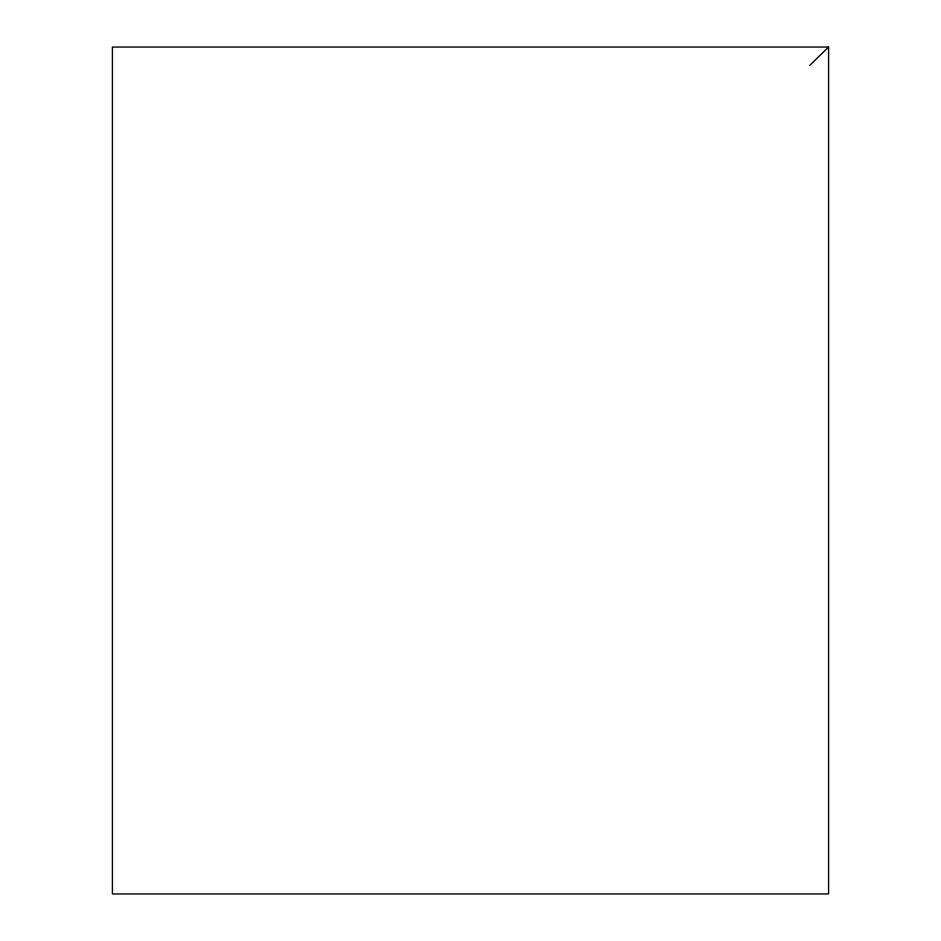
<?xml version="1.0" encoding="UTF-8"?>
<svg xmlns="http://www.w3.org/2000/svg" width="941" height="941" viewBox="0 0 941 941"><rect width="100%" height="100%" fill="white"/><g stroke="black" fill="none" stroke-linecap="round" stroke-linejoin="round"><path stroke-width="1.41" d="M809.625 65.47L828.586 47.05L828.586 893.95L112.414 893.95L112.414 47.05L828.586 47.05"/></g></svg>
